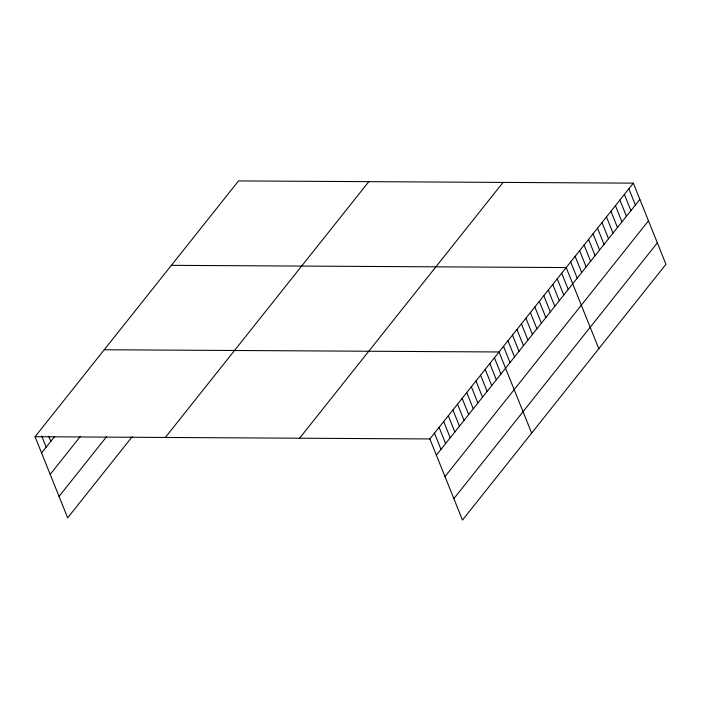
<?xml version="1.0" encoding="UTF-8"?>
<svg xmlns="http://www.w3.org/2000/svg" width="701" height="701" viewBox="0 0 701 701"><rect width="100%" height="100%" fill="white"/><g stroke="black" fill="none" stroke-linecap="round" stroke-linejoin="round"><path stroke-width="1.05" d="M132.235 436.679L67.664 517.855L35.05 436.723L238.524 180.919L633.336 183.145L665.95 264.277L462.476 520.081L429.862 438.949L633.336 183.145M41.569 452.951L54.748 436.381M50.183 474.367L80.492 436.267M59.05 496.431L106.491 436.793M165.34 437.459L368.814 181.655M299.572 438.213L503.046 182.418M436.381 455.177L639.855 199.373M444.995 476.592L648.469 220.789M453.862 498.656L657.336 242.861M171.377 265.337L566.189 267.563L598.803 348.695M104.23 349.755L499.042 351.972L531.656 433.104M35.05 436.723L429.862 438.949M628.858 188.779L635.386 204.999M624.381 194.405L630.909 210.633M619.903 200.03L626.431 216.258M615.434 205.656L621.953 221.884M610.957 211.281L617.476 227.51M606.479 216.916L612.998 233.144M602.001 222.541L608.521 238.769M597.524 228.167L604.043 244.395M593.046 233.792L599.574 250.02M588.568 239.427L595.096 255.646M584.091 245.052L590.619 261.28M579.622 250.678L586.141 266.906M575.144 256.303L581.664 272.531M570.667 261.937L577.186 278.157M561.711 273.188L568.239 289.417M557.234 278.814L563.762 295.042M552.756 284.448L559.284 300.668M548.287 290.074L554.806 306.302M543.81 295.699L550.329 311.927M539.332 301.325L545.851 317.553M534.854 306.959L541.374 323.179M530.377 312.585L536.896 328.813M525.899 318.21L532.427 334.438M521.421 323.836L527.949 340.064M516.944 329.461L523.472 345.689M512.475 335.096L518.994 351.315M507.997 340.721L514.516 356.949M503.52 346.347L510.039 362.575M494.433 357.773L500.952 374.001M489.815 363.574L496.343 379.802M485.206 369.366L491.725 385.594M480.597 375.166L487.116 391.395M475.979 380.967L482.507 397.195M471.37 386.768L477.889 402.987M466.752 392.56L473.28 408.788M462.143 398.361L468.671 414.589M457.534 404.162L464.053 420.381M452.916 409.954L459.444 426.182M448.307 415.754L454.835 431.982M443.698 421.555L450.217 437.783M439.08 427.347L445.608 443.575M434.471 433.148L440.99 449.376M48.755 436.285L50.796 441.35M41.701 435.996L46.187 447.15"/></g></svg>
